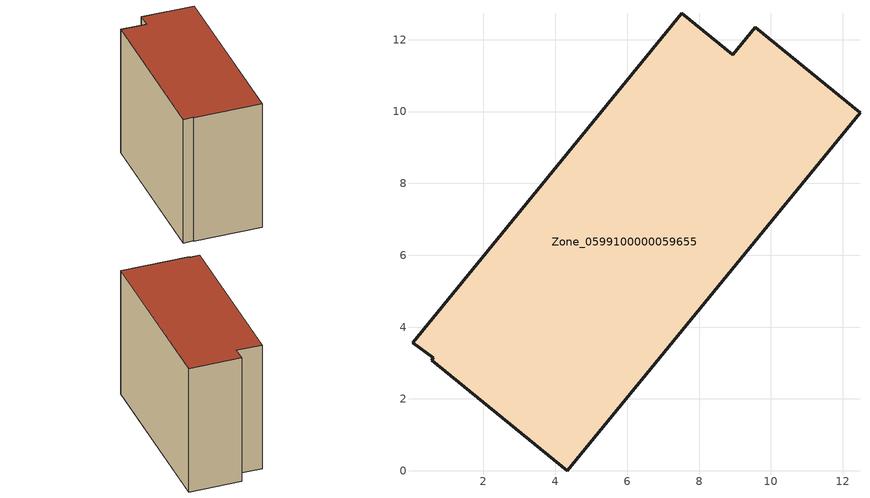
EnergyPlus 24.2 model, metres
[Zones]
Zone_0599100000059655
 floor ground (C_G): 0.6,3.14 0.03,3.57 7.52,12.74 8.94,11.57 9.57,12.35 12.48,9.97 4.33,0 0.56,3.08 z0
 wall outside (C_F): 12.48,9.97 9.57,12.35 8.94,11.57 7.52,12.74 0.03,3.57 0.6,3.14 0.56,3.08 4.33,0 12.48,9.97 z0:9.77
 roof outside (C_R): 0.03,3.57 0.6,3.14 0.56,3.08 4.33,0 12.48,9.97 9.57,12.35 8.94,11.57 7.52,12.74 z9.77
[BUILDING]
Pand.0599100000059655: North Axis=0; Terrain=City; Loads Convergence Tolerance Value=0.04; Temperature Convergence Tolerance Value=0.4; Solar Distribution=FullExterior; Maximum Number of Warmup Days=25; Minimum Number of Warmup Days=1
[Site:Location]
Rotterdam.The.Hague.AP_ZH_NLD Design_Conditions: Latitude=51.96; Longitude=4.45; Time Zone=1; Elevation=-4.5
[SITE:GROUNDTEMPERATURE:BUILDINGSURFACE]
18, 18, 18, 18, 18, 18, 18, 18, 18, 18, 18, 18
[MATERIAL] Thermal Absorptance=0.9; Solar Absorptance=0.7; Visible Absorptance=0.7
Name | Roughness | Thickness | Conductivity | Density | Specific Heat
G.TI.1946 | MediumSmooth | 0.15 | 1 | 540 | 1210
F.TI.1946 | Rough | 0.3 | 0.857143 | 1920 | 840
R.TI.1946 | MediumRough | 0.2 | 0.1 | 1500 | 1000
[CONSTRUCTION]
C_G: G.TI.1946
C_F: F.TI.1946
C_R: R.TI.1946
[ZONE]
Zone_0599100000059655: Type=1; Multiplier=1; Ceiling Height=Autocalculate; Volume=Autocalculate; Floor Area=autocalculate; Part of Total Floor Area=Yes
[ZONEINFILTRATION:DESIGNFLOWRATE]
Infil_Zone_0599100000059655: Zone or ZoneList or Space or SpaceList=Zone_0599100000059655; Schedule=AlwaysOn; Design Flow Rate Calculation Method=Flow/Area; Flow Rate per Floor Area=0.003; Constant Term Coefficient=1; Temperature Term Coefficient=0; Velocity Term Coefficient=0; Velocity Squared Term Coefficient=0
[HVACTEMPLATE:ZONE:IDEALLOADSAIRSYSTEM]
Zone_0599100000059655: Maximum Heating Supply Air Temperature=50; Minimum Cooling Supply Air Temperature=13; Maximum Heating Supply Air Humidity Ratio=0.0156; Minimum Cooling Supply Air Humidity Ratio=0.0077; Heating Limit=NoLimit; Cooling Limit=NoLimit; Dehumidification Control Type=ConstantSensibleHeatRatio; Cooling Sensible Heat Ratio=0.7; Dehumidification Setpoint=60; Humidification Control Type=None; Humidification Setpoint=30; Outdoor Air Method=None; Outdoor Air Flow Rate per Person=0.00944; Outdoor Air Flow Rate per Zone Floor Area=0; Outdoor Air Flow Rate per Zone=0; Demand Controlled Ventilation Type=None; Outdoor Air Economizer Type=NoEconomizer; Heat Recovery Type=None; Sensible Heat Recovery Effectiveness=0.7; Latent Heat Recovery Effectiveness=0.65
[ZONECONTROL:THERMOSTAT]
ThermostatControl_Zone_0599100000059655: Zone or ZoneList=Zone_0599100000059655; Control Type Schedule=DualSetpointControlType; Control 1=Thermostat_Zone_0599100000059655; Temperature Difference Between Cutout And Setpoint=0
[THERMOSTATSETPOINT:DUALSETPOINT]
Thermostat_Zone_0599100000059655: Heating Setpoint Temperature Schedule=HeatingSetpoint_Zone_0599100000059655; Cooling Setpoint Temperature Schedule=CoolingSetpoint_Zone_0599100000059655
[SCHEDULE:COMPACT]
HeatingSetpoint_Zone_0599100000059655: Through: 12/31, For: AllDays, Until: 24:00, 21
CoolingSetpoint_Zone_0599100000059655: Through: 12/31, For: AllDays, Until: 24:00, 24
DualSetpointControlType: Through: 12/31, For: AllDays, Until: 24:00, 4
AlwaysOn: Through: 12/31, For: AllDays, Until: 24:00, 1
